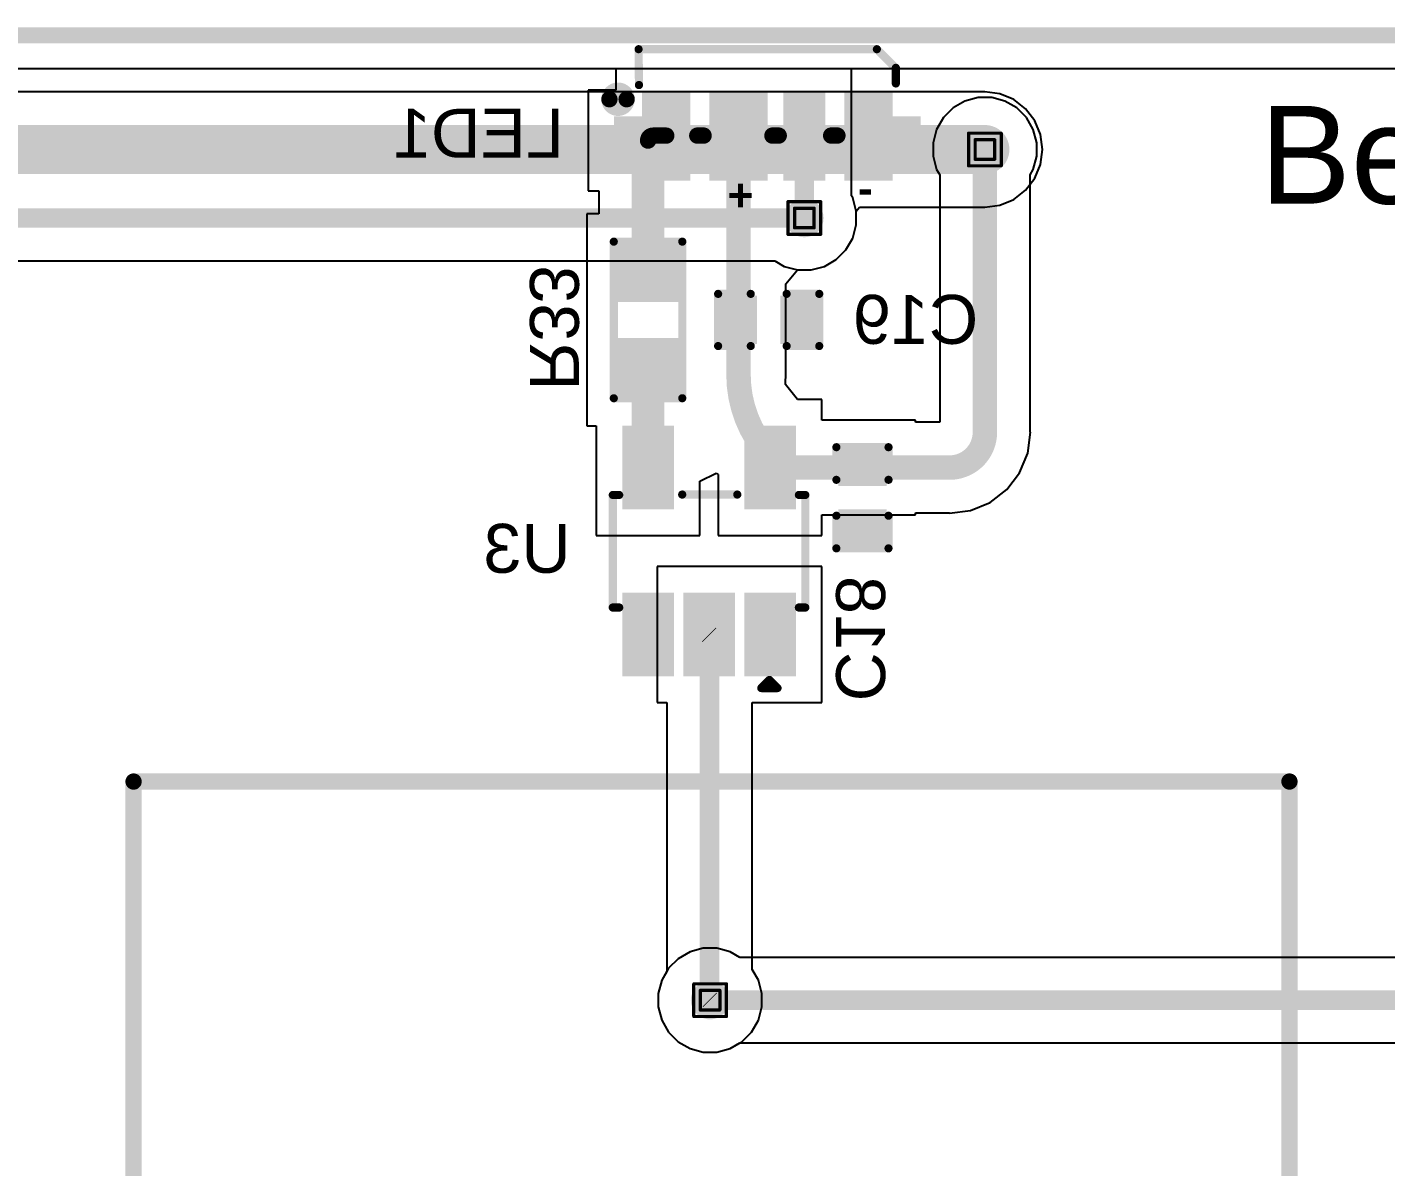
# Model space of a CAD drawing. Header units: inches. Extents: x 0 to 386, y 0 to 148.
# Drawn here: x 60.47 to 81.63, y 63.66 to 81.41 of the extents above; entities that cross this region are included whole.
import ezdxf

# ---------------------------------------------------------------- set-up
doc = ezdxf.new("R2010")
doc.units = ezdxf.units.IN
for name, color, linetype in [('Board outline', 216, 'Continuous'), ('Bottom Layer', 5, 'Continuous'), ('Bottom Overlay', 54, 'Continuous'), ('Bottom Paste', 16, 'Continuous'), ('Bottom Solder', 6, 'Continuous'), ('Drill Drawing', 1, 'Continuous'), ('Top Layer', 1, 'Continuous'), ('Top Overlay', 2, 'Continuous'), ('Via Holes', 16, 'Continuous')]:
    doc.layers.add(name, color=color, linetype=linetype)
doc.styles.add('Arial', font='', dxfattribs={"height": 0.2})
doc.styles.add('Arial_Bold', font='', dxfattribs={"height": 0.2})
doc.styles.get('Arial').set_extended_font_data('Arial')
doc.styles.get('Arial_Bold').set_extended_font_data('Arial', bold=True)

# ---------------------------------------------------------------- blocks, each defined once
blk = doc.blocks.new('R___0603_B_35')
at = {"layer": 'Bottom Layer'}
for points in [[(-1.143, -0.4445), (-1.143, 0.4445), (-0.381, 0.4445), (-0.381, -0.4445)], [(0.381, -0.4445), (0.381, 0.4445), (1.143, 0.4445), (1.143, -0.4445)]]:
    blk.add_hatch(color=5, dxfattribs=at).paths.add_polyline_path(points)
at = {"layer": 'Bottom Paste'}
for points in [[(-1.143, -0.4445), (-1.143, 0.4445), (-0.381, 0.4445), (-0.381, -0.4445)], [(0.381, -0.4445), (0.381, 0.4445), (1.143, 0.4445), (1.143, -0.4445)]]:
    blk.add_hatch(color=16, dxfattribs=at).paths.add_polyline_path(points)
at = {"layer": 'Bottom Solder'}
for points in [[(-1.2446, -0.5461), (-1.2446, 0.5461), (-0.2794, 0.5461), (-0.2794, -0.5461)], [(0.2794, -0.5461), (0.2794, 0.5461), (1.2446, 0.5461), (1.2446, -0.5461)]]:
    blk.add_hatch(color=6, dxfattribs=at).paths.add_polyline_path(points)
at = {"layer": 'Bottom Overlay'}
for points in [[(-1.2192, 0.5334, 0.127, 0.127, 0), (1.2192, 0.5334, 0.127, 0.127, 0)], [(-1.2192, 0.5334, 0.127, 0.127, 0), (-1.2192, -0.5334, 0.127, 0.127, 0)], [(1.2192, 0.5334, 0.127, 0.127, 0), (1.2192, -0.5334, 0.127, 0.127, 0)], [(-1.2192, -0.5334, 0.127, 0.127, 0), (1.2192, -0.5334, 0.127, 0.127, 0)]]:
    blk.add_lwpolyline(points, format="xyseb", dxfattribs=at)
for points in [[(-1.25095, 0.5334, 0.0635, 0.0635, 1), (-1.18745, 0.5334, 0.0635, 0.0635, 1)], [(-1.25095, 0.5334, 0.0635, 0.0635, 1), (-1.18745, 0.5334, 0.0635, 0.0635, 1)], [(1.18745, 0.5334, 0.0635, 0.0635, 1), (1.25095, 0.5334, 0.0635, 0.0635, 1)], [(1.18745, 0.5334, 0.0635, 0.0635, 1), (1.25095, 0.5334, 0.0635, 0.0635, 1)], [(-1.25095, -0.5334, 0.0635, 0.0635, 1), (-1.18745, -0.5334, 0.0635, 0.0635, 1)], [(-1.25095, -0.5334, 0.0635, 0.0635, 1), (-1.18745, -0.5334, 0.0635, 0.0635, 1)], [(1.18745, -0.5334, 0.0635, 0.0635, 1), (1.25095, -0.5334, 0.0635, 0.0635, 1)], [(1.18745, -0.5334, 0.0635, 0.0635, 1), (1.25095, -0.5334, 0.0635, 0.0635, 1)]]:
    blk.add_lwpolyline(points, format="xyseb", close=True, dxfattribs=at)
blk = doc.blocks.new('SOT_23_5_B_38')
at = {"layer": 'Bottom Layer'}
for points in [[(-1.85, 1.25), (-0.75, 1.25), (-0.75, 0.65), (-1.85, 0.65)], [(0.75, 1.25), (1.85, 1.25), (1.85, 0.65), (0.75, 0.65)], [(-1.85, 0.3), (-0.75, 0.3), (-0.75, -0.3), (-1.85, -0.3)], [(-1.85, -0.65), (-0.75, -0.65), (-0.75, -1.25), (-1.85, -1.25)], [(0.75, -0.65), (1.85, -0.65), (1.85, -1.25), (0.75, -1.25)]]:
    blk.add_hatch(color=5, dxfattribs=at).paths.add_polyline_path(points)
at = {"layer": 'Bottom Paste'}
for points in [[(-1.85, 1.25), (-0.75, 1.25), (-0.75, 0.65), (-1.85, 0.65)], [(0.75, 1.25), (1.85, 1.25), (1.85, 0.65), (0.75, 0.65)], [(-1.85, 0.3), (-0.75, 0.3), (-0.75, -0.3), (-1.85, -0.3)], [(-1.85, -0.65), (-0.75, -0.65), (-0.75, -1.25), (-1.85, -1.25)], [(0.75, -0.65), (1.85, -0.65), (1.85, -1.25), (0.75, -1.25)]]:
    blk.add_hatch(color=16, dxfattribs=at).paths.add_polyline_path(points)
at = {"layer": 'Bottom Solder'}
for points in [[(-1.952, 1.352), (-0.648, 1.352), (-0.648, 0.548), (-1.952, 0.548)], [(0.648, 1.352), (1.952, 1.352), (1.952, 0.548), (0.648, 0.548)], [(-1.952, 0.402), (-0.648, 0.402), (-0.648, -0.402), (-1.952, -0.402)], [(-1.952, -0.548), (-0.648, -0.548), (-0.648, -1.352), (-1.952, -1.352)], [(0.648, -0.548), (1.952, -0.548), (1.952, -1.352), (0.648, -1.352)]]:
    blk.add_hatch(color=6, dxfattribs=at).paths.add_polyline_path(points)
at = {"layer": 'Bottom Overlay'}
for points in [[(-0.879, 1.499, 0.127, 0.127, 0), (0.874, 1.499, 0.127, 0.127, 0)], [(-0.879, 1.499, 0.127, 0.127, 0), (-0.879, 1.399, 0.127, 0.127, 0)], [(0.874, 1.499, 0.127, 0.127, 0), (0.874, 1.399, 0.127, 0.127, 0)], [(0.88, 0.418, 0.127, 0.127, 0), (0.88, -0.44, 0.127, 0.127, 0)], [(-2.134, -0.813, 0.127, 0.127, 0), (-2.007, -0.94, 0.127, 0.127, 0)], [(-2.134, -0.813, 0.127, 0.127, 0), (-2.134, -1.067, 0.127, 0.127, 0)], [(-2.007, -0.94, 0.127, 0.127, 0), (-2.134, -1.067, 0.127, 0.127, 0)], [(-0.879, -1.399, 0.127, 0.127, 0), (-0.879, -1.499, 0.127, 0.127, 0)], [(-0.879, -1.499, 0.127, 0.127, 0), (0.874, -1.499, 0.127, 0.127, 0)], [(0.874, -1.399, 0.127, 0.127, 0), (0.874, -1.499, 0.127, 0.127, 0)]]:
    blk.add_lwpolyline(points, format="xyseb", dxfattribs=at)
for points in [[(-0.911, 1.499, 0.0635, 0.0635, 1), (-0.847, 1.499, 0.0635, 0.0635, 1)], [(-0.911, 1.499, 0.0635, 0.0635, 1), (-0.847, 1.499, 0.0635, 0.0635, 1)], [(0.842, 1.499, 0.0635, 0.0635, 1), (0.905, 1.499, 0.0635, 0.0635, 1)], [(0.842, 1.499, 0.0635, 0.0635, 1), (0.905, 1.499, 0.0635, 0.0635, 1)], [(-0.911, 1.399, 0.0635, 0.0635, 1), (-0.847, 1.399, 0.0635, 0.0635, 1)], [(0.842, 1.399, 0.0635, 0.0635, 1), (0.905, 1.399, 0.0635, 0.0635, 1)], [(0.848, 0.418, 0.0635, 0.0635, 1), (0.912, 0.418, 0.0635, 0.0635, 1)], [(0.848, -0.44, 0.0635, 0.0635, 1), (0.912, -0.44, 0.0635, 0.0635, 1)], [(-2.165, -0.813, 0.0635, 0.0635, 1), (-2.102, -0.813, 0.0635, 0.0635, 1)], [(-2.165, -0.813, 0.0635, 0.0635, 1), (-2.102, -0.813, 0.0635, 0.0635, 1)], [(-2.165, -1.067, 0.0635, 0.0635, 1), (-2.102, -1.067, 0.0635, 0.0635, 1)], [(-2.165, -1.067, 0.0635, 0.0635, 1), (-2.102, -1.067, 0.0635, 0.0635, 1)], [(-2.038, -0.94, 0.0635, 0.0635, 1), (-1.975, -0.94, 0.0635, 0.0635, 1)], [(-2.038, -0.94, 0.0635, 0.0635, 1), (-1.975, -0.94, 0.0635, 0.0635, 1)], [(-0.911, -1.399, 0.0635, 0.0635, 1), (-0.847, -1.399, 0.0635, 0.0635, 1)], [(-0.911, -1.499, 0.0635, 0.0635, 1), (-0.847, -1.499, 0.0635, 0.0635, 1)], [(-0.911, -1.499, 0.0635, 0.0635, 1), (-0.847, -1.499, 0.0635, 0.0635, 1)], [(0.842, -1.399, 0.0635, 0.0635, 1), (0.905, -1.399, 0.0635, 0.0635, 1)], [(0.842, -1.499, 0.0635, 0.0635, 1), (0.905, -1.499, 0.0635, 0.0635, 1)], [(0.842, -1.499, 0.0635, 0.0635, 1), (0.905, -1.499, 0.0635, 0.0635, 1)]]:
    blk.add_lwpolyline(points, format="xyseb", close=True, dxfattribs=at)
blk = doc.blocks.new('SK6812SIDE_A_B_76')
at = {"layer": 'Bottom Layer'}
for points in [[(-1.85, 0.638), (-1.3, 0.638), (-1.3, -0.562), (-1.85, -0.562)], [(-0.8, 0.638), (-0.1, 0.638), (-0.1, -0.562), (-0.8, -0.562)], [(0.35, 0.638), (0.8, 0.638), (0.8, -0.562), (0.35, -0.562)], [(1.85, -0.562), (1.3, -0.562), (1.3, 0.638), (1.85, 0.638)], [(-2.285, 0.237), (-1.835, 0.237), (-1.835, -0.313), (-2.285, -0.313)], [(2.285, -0.313), (1.835, -0.313), (1.835, 0.237), (2.285, 0.237)]]:
    blk.add_hatch(color=5, dxfattribs=at).paths.add_polyline_path(points)
at = {"layer": 'Bottom Paste'}
for points in [[(-1.85, 0.638), (-1.3, 0.638), (-1.3, -0.562), (-1.85, -0.562)], [(-0.8, 0.638), (-0.1, 0.638), (-0.1, -0.562), (-0.8, -0.562)], [(0.35, 0.638), (0.8, 0.638), (0.8, -0.562), (0.35, -0.562)], [(1.85, -0.562), (1.3, -0.562), (1.3, 0.638), (1.85, 0.638)], [(-2.285, 0.237), (-1.835, 0.237), (-1.835, -0.313), (-2.285, -0.313)], [(2.285, -0.313), (1.835, -0.313), (1.835, 0.237), (2.285, 0.237)]]:
    blk.add_hatch(color=16, dxfattribs=at).paths.add_polyline_path(points)
at = {"layer": 'Bottom Solder'}
for points in [[(-1.952, 0.739), (-1.198, 0.739), (-1.198, -0.664), (-1.952, -0.664)], [(-0.902, 0.739), (0.002, 0.739), (0.002, -0.664), (-0.902, -0.664)], [(0.248, 0.739), (0.902, 0.739), (0.902, -0.664), (0.248, -0.664)], [(1.952, -0.664), (1.198, -0.664), (1.198, 0.739), (1.952, 0.739)], [(-2.387, 0.339), (-1.733, 0.339), (-1.733, -0.414), (-2.387, -0.414)], [(2.387, -0.414), (1.733, -0.414), (1.733, 0.339), (2.387, 0.339)]]:
    blk.add_hatch(color=6, dxfattribs=at).paths.add_polyline_path(points)
at = {"layer": 'Bottom Overlay'}
for points in [[(-2.006, 1.383, 0.127, 0.127, 0), (-2, 0.825, 0.127, 0.127, 0)], [(-2.006, 1.383, 0.127, 0.127, 0), (1.704, 1.383, 0.127, 0.127, 0)], [(1.704, 1.383, 0.127, 0.127, 0), (2, 1.088, 0.127, 0.127, 0)], [(2, 0.85, 0.127, 0.127, 0), (2, 1.092, 0.127, 0.127, 0)], [(-1.092, 0.038, 0.254, 0.254, 0), (-0.994, 0.038, 0.254, 0.254, 0)], [(0.078, 0.038, 0.254, 0.254, 0), (0.176, 0.038, 0.254, 0.254, 0)], [(0.992, 0.038, 0.254, 0.254, 0), (1.09, 0.038, 0.254, 0.254, 0)]]:
    blk.add_lwpolyline(points, format="xyseb", dxfattribs=at)
for points in [[(-2.038, 1.383, 0.0635, 0.0635, 1), (-1.975, 1.383, 0.0635, 0.0635, 1)], [(-2.038, 1.383, 0.0635, 0.0635, 1), (-1.975, 1.383, 0.0635, 0.0635, 1)], [(1.673, 1.383, 0.0635, 0.0635, 1), (1.736, 1.383, 0.0635, 0.0635, 1)], [(1.673, 1.383, 0.0635, 0.0635, 1), (1.736, 1.383, 0.0635, 0.0635, 1)], [(1.968, 1.092, 0.0635, 0.0635, 1), (2.032, 1.092, 0.0635, 0.0635, 1)], [(1.968, 1.088, 0.0635, 0.0635, 1), (2.032, 1.088, 0.0635, 0.0635, 1)], [(-2.193, 0.604, 0.254, 0.254, 1), (-2.46, 0.604, 0.254, 0.254, 1)], [(-2.032, 0.825, 0.0635, 0.0635, 1), (-1.968, 0.825, 0.0635, 0.0635, 1)], [(1.968, 0.85, 0.0635, 0.0635, 1), (2.032, 0.85, 0.0635, 0.0635, 1)], [(-2.524, 0.604, 0.127, 0.127, 1), (-2.397, 0.604, 0.127, 0.127, 1)], [(-2.256, 0.604, 0.127, 0.127, 1), (-2.129, 0.604, 0.127, 0.127, 1)], [(-1.156, 0.038, 0.127, 0.127, 1), (-1.029, 0.038, 0.127, 0.127, 1)], [(-1.057, 0.038, 0.127, 0.127, 1), (-0.93, 0.038, 0.127, 0.127, 1)], [(0.014, 0.038, 0.127, 0.127, 1), (0.141, 0.038, 0.127, 0.127, 1)], [(0.113, 0.038, 0.127, 0.127, 1), (0.24, 0.038, 0.127, 0.127, 1)], [(0.929, 0.038, 0.127, 0.127, 1), (1.056, 0.038, 0.127, 0.127, 1)], [(1.027, 0.038, 0.127, 0.127, 1), (1.154, 0.038, 0.127, 0.127, 1)]]:
    blk.add_lwpolyline(points, format="xyseb", close=True, dxfattribs=at)
at = {"layer": 'Bottom Overlay', "style": 'Arial_Bold', "text_generation_flag": 2}
for s, p in [('+', (-0.624, -0.652)), ('-', (1.408, -0.652))]:
    blk.add_text(s, height=0.5, rotation=180, dxfattribs=at).set_placement(p)
blk = doc.blocks.new('____0402_B_107')
at = {"layer": 'Bottom Layer'}
for points in [[(-0.241, 0.318), (-0.241, -0.318), (-0.699, -0.318), (-0.699, 0.318)], [(0.699, 0.318), (0.699, -0.318), (0.241, -0.318), (0.241, 0.318)]]:
    blk.add_hatch(color=5, dxfattribs=at).paths.add_polyline_path(points)
at = {"layer": 'Bottom Paste'}
for points in [[(-0.241, 0.318), (-0.241, -0.318), (-0.699, -0.318), (-0.699, 0.318)], [(0.699, 0.318), (0.699, -0.318), (0.241, -0.318), (0.241, 0.318)]]:
    blk.add_hatch(color=16, dxfattribs=at).paths.add_polyline_path(points)
at = {"layer": 'Bottom Solder'}
for points in [[(-0.181, 0.377), (-0.181, -0.377), (-0.758, -0.377), (-0.758, 0.377)], [(0.758, 0.377), (0.758, -0.377), (0.181, -0.377), (0.181, 0.377)]]:
    blk.add_hatch(color=6, dxfattribs=at).paths.add_polyline_path(points)
at = {"layer": 'Bottom Overlay'}
for points in [[(-0.279, 0.406, 0.127, 0.127, 0), (-0.787, 0.406, 0.127, 0.127, 0)], [(-0.787, 0.406, 0.127, 0.127, 0), (-0.787, -0.406, 0.127, 0.127, 0)], [(0.787, 0.406, 0.127, 0.127, 0), (0.279, 0.406, 0.127, 0.127, 0)], [(0.787, 0.406, 0.127, 0.127, 0), (0.787, -0.406, 0.127, 0.127, 0)], [(-0.279, -0.406, 0.127, 0.127, 0), (-0.787, -0.406, 0.127, 0.127, 0)], [(0.787, -0.406, 0.127, 0.127, 0), (0.279, -0.406, 0.127, 0.127, 0)]]:
    blk.add_lwpolyline(points, format="xyseb", dxfattribs=at)
for points in [[(-0.819, 0.406, 0.0635, 0.0635, 1), (-0.756, 0.406, 0.0635, 0.0635, 1)], [(-0.819, 0.406, 0.0635, 0.0635, 1), (-0.756, 0.406, 0.0635, 0.0635, 1)], [(-0.311, 0.406, 0.0635, 0.0635, 1), (-0.248, 0.406, 0.0635, 0.0635, 1)], [(0.248, 0.406, 0.0635, 0.0635, 1), (0.311, 0.406, 0.0635, 0.0635, 1)], [(0.756, 0.406, 0.0635, 0.0635, 1), (0.819, 0.406, 0.0635, 0.0635, 1)], [(0.756, 0.406, 0.0635, 0.0635, 1), (0.819, 0.406, 0.0635, 0.0635, 1)], [(-0.819, -0.406, 0.0635, 0.0635, 1), (-0.756, -0.406, 0.0635, 0.0635, 1)], [(-0.819, -0.406, 0.0635, 0.0635, 1), (-0.756, -0.406, 0.0635, 0.0635, 1)], [(-0.311, -0.406, 0.0635, 0.0635, 1), (-0.248, -0.406, 0.0635, 0.0635, 1)], [(0.248, -0.406, 0.0635, 0.0635, 1), (0.311, -0.406, 0.0635, 0.0635, 1)], [(0.756, -0.406, 0.0635, 0.0635, 1), (0.819, -0.406, 0.0635, 0.0635, 1)], [(0.756, -0.406, 0.0635, 0.0635, 1), (0.819, -0.406, 0.0635, 0.0635, 1)]]:
    blk.add_lwpolyline(points, format="xyseb", close=True, dxfattribs=at)
blk = doc.blocks.new('____0402_B_108')
at = {"layer": 'Bottom Layer'}
for points in [[(-0.241, 0.318), (-0.241, -0.318), (-0.699, -0.318), (-0.699, 0.318)], [(0.699, 0.318), (0.699, -0.318), (0.241, -0.318), (0.241, 0.318)]]:
    blk.add_hatch(color=5, dxfattribs=at).paths.add_polyline_path(points)
at = {"layer": 'Bottom Paste'}
for points in [[(-0.241, 0.318), (-0.241, -0.318), (-0.699, -0.318), (-0.699, 0.318)], [(0.699, 0.318), (0.699, -0.318), (0.241, -0.318), (0.241, 0.318)]]:
    blk.add_hatch(color=16, dxfattribs=at).paths.add_polyline_path(points)
at = {"layer": 'Bottom Solder'}
for points in [[(-0.181, 0.377), (-0.181, -0.377), (-0.758, -0.377), (-0.758, 0.377)], [(0.758, 0.377), (0.758, -0.377), (0.181, -0.377), (0.181, 0.377)]]:
    blk.add_hatch(color=6, dxfattribs=at).paths.add_polyline_path(points)
at = {"layer": 'Bottom Overlay'}
for points in [[(-0.787, 0.406, 0.127, 0.127, 0), (-0.279, 0.406, 0.127, 0.127, 0)], [(-0.787, 0.406, 0.127, 0.127, 0), (-0.787, -0.406, 0.127, 0.127, 0)], [(0.279, 0.406, 0.127, 0.127, 0), (0.787, 0.406, 0.127, 0.127, 0)], [(0.787, 0.406, 0.127, 0.127, 0), (0.787, -0.406, 0.127, 0.127, 0)], [(-0.787, -0.406, 0.127, 0.127, 0), (-0.279, -0.406, 0.127, 0.127, 0)], [(0.787, -0.406, 0.127, 0.127, 0), (0.279, -0.406, 0.127, 0.127, 0)]]:
    blk.add_lwpolyline(points, format="xyseb", dxfattribs=at)
for points in [[(-0.819, 0.406, 0.0635, 0.0635, 1), (-0.756, 0.406, 0.0635, 0.0635, 1)], [(-0.819, 0.406, 0.0635, 0.0635, 1), (-0.756, 0.406, 0.0635, 0.0635, 1)], [(-0.311, 0.406, 0.0635, 0.0635, 1), (-0.248, 0.406, 0.0635, 0.0635, 1)], [(0.248, 0.406, 0.0635, 0.0635, 1), (0.311, 0.406, 0.0635, 0.0635, 1)], [(0.756, 0.406, 0.0635, 0.0635, 1), (0.819, 0.406, 0.0635, 0.0635, 1)], [(0.756, 0.406, 0.0635, 0.0635, 1), (0.819, 0.406, 0.0635, 0.0635, 1)], [(-0.819, -0.406, 0.0635, 0.0635, 1), (-0.756, -0.406, 0.0635, 0.0635, 1)], [(-0.819, -0.406, 0.0635, 0.0635, 1), (-0.756, -0.406, 0.0635, 0.0635, 1)], [(-0.311, -0.406, 0.0635, 0.0635, 1), (-0.248, -0.406, 0.0635, 0.0635, 1)], [(0.248, -0.406, 0.0635, 0.0635, 1), (0.311, -0.406, 0.0635, 0.0635, 1)], [(0.756, -0.406, 0.0635, 0.0635, 1), (0.819, -0.406, 0.0635, 0.0635, 1)], [(0.756, -0.406, 0.0635, 0.0635, 1), (0.819, -0.406, 0.0635, 0.0635, 1)]]:
    blk.add_lwpolyline(points, format="xyseb", close=True, dxfattribs=at)

msp = doc.modelspace()

# ---------------------------------------------------------------- hatches: boundary and pattern name
at = {"layer": 'Bottom Layer'}
h = msp.add_hatch(color=5, dxfattribs=at)
edge = h.paths.add_edge_path()
edge.add_arc((75.387, 79.502), 0.3, 0, 360)
h = msp.add_hatch(color=5, dxfattribs=at)
edge = h.paths.add_edge_path()
edge.add_arc((72.575, 78.435), 0.3, 0, 360)
h = msp.add_hatch(color=5, dxfattribs=at)
edge = h.paths.add_edge_path()
edge.add_arc((71.107, 66.256), 0.3, 0, 360)
at = {"layer": 'Top Layer'}
h = msp.add_hatch(color=1, dxfattribs=at)
edge = h.paths.add_edge_path()
edge.add_arc((75.387, 79.502), 0.3, 0, 360)
h = msp.add_hatch(color=1, dxfattribs=at)
edge = h.paths.add_edge_path()
edge.add_arc((72.575, 78.435), 0.3, 0, 360)
h = msp.add_hatch(color=1, dxfattribs=at)
edge = h.paths.add_edge_path()
edge.add_arc((71.107, 66.256), 0.3, 0, 360)
at = {"layer": 'Via Holes'}
h = msp.add_hatch(color=7, dxfattribs=at)
edge = h.paths.add_edge_path()
edge.add_arc((75.387, 79.502), 0.15, 0, 360)
h = msp.add_hatch(color=7, dxfattribs=at)
edge = h.paths.add_edge_path()
edge.add_arc((72.575, 78.435), 0.15, 0, 360)
h = msp.add_hatch(color=7, dxfattribs=at)
edge = h.paths.add_edge_path()
edge.add_arc((71.107, 66.256), 0.15, 0, 360)

# ---------------------------------------------------------------- linework, layer by layer
at = {"layer": 'Board outline'}
msp.add_lwpolyline([(2.997, 81.28, 0.254, 0.254, 0), (251.003, 81.28, 0.254, 0.254, 0)], format="xyseb", dxfattribs=at)
at = {"layer": 'Bottom Layer'}
for p, q in [((5.064, 80.762), (69.642, 80.762)), ((69.642, 80.762), (69.642, 80.426)), ((73.308, 78.782), (73.308, 80.762)), ((73.308, 80.762), (106.88, 80.762)), ((69.642, 80.426), (69.207, 80.426)), ((69.207, 80.426), (69.207, 78.86)), ((75.075, 80.255), (74.891, 80.149)), ((75.281, 80.31), (75.075, 80.255)), ((75.494, 80.31), (75.281, 80.31)), ((75.699, 80.255), (75.494, 80.31)), ((75.883, 80.149), (75.699, 80.255)), ((74.741, 79.998), (74.634, 79.814)), ((74.891, 80.149), (74.741, 79.998)), ((76.034, 79.998), (75.883, 80.149)), ((76.14, 79.814), (76.034, 79.998)), ((74.634, 79.814), (74.579, 79.608)), ((76.195, 79.608), (76.14, 79.814)), ((74.579, 79.608), (74.579, 79.396)), ((76.195, 79.396), (76.195, 79.608)), ((74.579, 79.396), (74.634, 79.19)), ((76.14, 79.19), (76.195, 79.396)), ((74.634, 79.19), (74.683, 79.106)), ((76.092, 79.106), (76.14, 79.19)), ((74.683, 79.106), (74.683, 75.254)), ((76.092, 75.099), (76.092, 79.106)), ((69.207, 78.86), (69.373, 78.86)), ((69.373, 78.86), (69.373, 78.499)), ((73.328, 78.747), (73.308, 78.782)), ((73.383, 78.542), (73.328, 78.747)), ((69.373, 78.499), (69.189, 78.499)), ((69.189, 78.499), (69.189, 76.721)), ((73.383, 78.329), (73.383, 78.542)), ((73.328, 78.123), (73.383, 78.329)), ((73.222, 77.939), (73.328, 78.123)), ((73.071, 77.789), (73.222, 77.939)), ((72.681, 77.627), (72.887, 77.682)), ((72.887, 77.682), (73.071, 77.789)), ((72.287, 77.413), (72.469, 77.627)), ((72.469, 77.627), (72.521, 77.627)), ((72.521, 77.627), (72.681, 77.627)), ((72.287, 76.023), (72.287, 77.413)), ((69.189, 76.721), (69.189, 75.197)), ((72.282, 75.843), (72.287, 76.023)), ((72.287, 76.023), (72.287, 76.023)), ((72.466, 75.607), (72.282, 75.843)), ((72.849, 75.607), (72.466, 75.607)), ((72.849, 75.286), (72.849, 75.607)), ((69.189, 75.197), (69.333, 75.197)), ((69.333, 75.197), (69.333, 73.491)), ((74.305, 75.286), (72.849, 75.286)), ((74.305, 75.254), (74.305, 75.286)), ((74.683, 75.254), (74.305, 75.254)), ((76.054, 74.773), (76.096, 75.099)), ((76.096, 75.099), (76.092, 75.099)), ((75.928, 74.469), (76.054, 74.773)), ((70.949, 74.34), (71.203, 74.464)), ((70.949, 73.491), (70.949, 74.34)), ((71.203, 74.464), (71.233, 74.44)), ((71.233, 74.44), (71.233, 73.491)), ((75.728, 74.209), (75.928, 74.469)), ((75.467, 74.008), (75.728, 74.209)), ((74.305, 73.812), (74.305, 73.844)), ((74.305, 73.844), (74.837, 73.844)), ((74.837, 73.84), (75.163, 73.883)), ((74.837, 73.844), (74.837, 73.84)), ((75.163, 73.883), (75.467, 74.008)), ((72.849, 73.491), (72.849, 73.812)), ((72.849, 73.812), (74.305, 73.812)), ((69.333, 73.491), (70.949, 73.491)), ((71.233, 73.491), (72.849, 73.491)), ((72.849, 73.007), (70.283, 73.007)), ((70.283, 73.007), (70.283, 70.891)), ((72.849, 70.891), (72.849, 73.007)), ((70.283, 70.891), (70.433, 70.891)), ((70.433, 70.891), (70.433, 66.704)), ((71.765, 66.732), (71.765, 70.891)), ((71.765, 70.891), (72.849, 70.891)), ((70.433, 66.704), (70.354, 66.568)), ((71.86, 66.568), (71.765, 66.732)), ((70.354, 66.568), (70.299, 66.362)), ((71.915, 66.362), (71.86, 66.568)), ((70.299, 66.362), (70.299, 66.15)), ((71.915, 66.15), (71.915, 66.362)), ((70.299, 66.15), (70.354, 65.944)), ((71.86, 65.944), (71.915, 66.15)), ((70.354, 65.944), (70.461, 65.76)), ((71.754, 65.76), (71.86, 65.944)), ((70.461, 65.76), (70.611, 65.609)), ((70.611, 65.609), (70.795, 65.503)), ((71.419, 65.503), (71.603, 65.609)), ((71.603, 65.609), (71.754, 65.76)), ((70.795, 65.503), (71.001, 65.448)), ((71.001, 65.448), (71.214, 65.448)), ((71.214, 65.448), (71.419, 65.503))]:
    msp.add_line(p, q, dxfattribs=at)
for points in [[(70.142, 77.611, 0.508, 0.508, 0), (70.142, 79.641, 0.508, 0.508, 0)], [(70.142, 79.641, 0.254, 0.254, -0.414214), (70.219, 79.718, 0.254, 0.254, 0)], [(70.219, 79.718, 0.254, 0.254, 0), (70.425, 79.718, 0.254, 0.254, 0)], [(71.55, 76.848, 0.381, 0.381, 0), (71.55, 79.718, 0.381, 0.381, 0)], [(72.575, 78.435, 0.305, 0.305, 0), (72.575, 79.718, 0.305, 0.305, 0)], [(75.387, 75.099, 0.381, 0.381, 0), (75.387, 79.502, 0.381, 0.381, 0)], [(71.55, 75.995, 0.381, 0.381, 0), (71.55, 76.848, 0.381, 0.381, 0)], [(70.141, 74.549, 0.508, 0.508, 0), (70.141, 76.086, 0.508, 0.508, 0)], [(71.55, 75.993, 0.381, 0.381, 0), (71.55, 75.995, 0.381, 0.381, 0)], [(71.932, 74.865, 0.381, 0.381, -0.164501), (71.55, 75.993, 0.381, 0.381, 0)], [(75.387, 75.099, 0.381, 0.381, -0.414214), (74.837, 74.549, 0.381, 0.381, 0)], [(71.932, 74.865, 0.381, 0.381, 0), (72.041, 74.549, 0.381, 0.381, 0)], [(72.041, 74.549, 0.381, 0.381, 0), (73.48, 74.549, 0.381, 0.381, 0)], [(73.48, 74.549, 0.381, 0.381, 0), (74.837, 74.549, 0.381, 0.381, 0)], [(71.091, 71.949, 0.305, 0.305, 0), (71.099, 71.941, 0.305, 0.305, 0)], [(71.099, 66.264, 0.305, 0.305, 0), (71.099, 71.941, 0.305, 0.305, 0)], [(71.099, 66.264, 0.305, 0.305, 0), (71.107, 66.256, 0.305, 0.305, 0)]]:
    msp.add_lwpolyline(points, format="xyseb", dxfattribs=at)
for points in [[(70.015, 79.641, 0.254, 0.254, 1), (70.269, 79.641, 0.254, 0.254, 1)], [(70.078, 79.641, 0.127, 0.127, 1), (70.205, 79.641, 0.127, 0.127, 1)], [(70.156, 79.718, 0.127, 0.127, 1), (70.283, 79.718, 0.127, 0.127, 1)], [(70.156, 79.718, 0.127, 0.127, 1), (70.283, 79.718, 0.127, 0.127, 1)], [(70.361, 79.718, 0.127, 0.127, 1), (70.488, 79.718, 0.127, 0.127, 1)], [(71.455, 79.718, 0.191, 0.191, 1), (71.645, 79.718, 0.191, 0.191, 1)], [(72.499, 79.718, 0.152, 0.152, 1), (72.651, 79.718, 0.152, 0.152, 1)], [(75.292, 79.502, 0.191, 0.191, 1), (75.482, 79.502, 0.191, 0.191, 1)], [(72.499, 78.435, 0.152, 0.152, 1), (72.651, 78.435, 0.152, 0.152, 1)], [(70.015, 77.611, 0.254, 0.254, 1), (70.269, 77.611, 0.254, 0.254, 1)], [(71.455, 76.848, 0.191, 0.191, 1), (71.645, 76.848, 0.191, 0.191, 1)], [(71.455, 76.848, 0.191, 0.191, 1), (71.645, 76.848, 0.191, 0.191, 1)], [(70.014, 76.086, 0.254, 0.254, 1), (70.268, 76.086, 0.254, 0.254, 1)], [(71.455, 75.995, 0.191, 0.191, 1), (71.645, 75.995, 0.191, 0.191, 1)], [(71.455, 75.995, 0.191, 0.191, 1), (71.645, 75.995, 0.191, 0.191, 1)], [(71.455, 75.993, 0.191, 0.191, 1), (71.645, 75.993, 0.191, 0.191, 1)], [(71.455, 75.993, 0.191, 0.191, 1), (71.645, 75.993, 0.191, 0.191, 1)], [(75.292, 75.099, 0.191, 0.191, 1), (75.482, 75.099, 0.191, 0.191, 1)], [(75.292, 75.099, 0.191, 0.191, 1), (75.482, 75.099, 0.191, 0.191, 1)], [(71.836, 74.865, 0.191, 0.191, 1), (72.027, 74.865, 0.191, 0.191, 1)], [(71.836, 74.865, 0.191, 0.191, 1), (72.027, 74.865, 0.191, 0.191, 1)], [(70.014, 74.549, 0.254, 0.254, 1), (70.268, 74.549, 0.254, 0.254, 1)], [(71.946, 74.549, 0.191, 0.191, 1), (72.136, 74.549, 0.191, 0.191, 1)], [(71.946, 74.549, 0.191, 0.191, 1), (72.136, 74.549, 0.191, 0.191, 1)], [(73.384, 74.549, 0.191, 0.191, 1), (73.575, 74.549, 0.191, 0.191, 1)], [(73.384, 74.549, 0.191, 0.191, 1), (73.575, 74.549, 0.191, 0.191, 1)], [(74.742, 74.549, 0.191, 0.191, 1), (74.932, 74.549, 0.191, 0.191, 1)], [(74.742, 74.549, 0.191, 0.191, 1), (74.932, 74.549, 0.191, 0.191, 1)], [(71.015, 71.949, 0.152, 0.152, 1), (71.167, 71.949, 0.152, 0.152, 1)], [(71.023, 71.941, 0.152, 0.152, 1), (71.175, 71.941, 0.152, 0.152, 1)], [(71.023, 71.941, 0.152, 0.152, 1), (71.175, 71.941, 0.152, 0.152, 1)], [(71.023, 66.264, 0.152, 0.152, 1), (71.175, 66.264, 0.152, 0.152, 1)], [(71.023, 66.264, 0.152, 0.152, 1), (71.175, 66.264, 0.152, 0.152, 1)], [(71.031, 66.256, 0.152, 0.152, 1), (71.183, 66.256, 0.152, 0.152, 1)]]:
    msp.add_lwpolyline(points, format="xyseb", close=True, dxfattribs=at)
at = {"layer": 'Drill Drawing'}
for points in [[(75.133, 79.756, 0.0508, 0.0508, 0), (75.641, 79.756, 0.0508, 0.0508, 0)], [(75.133, 79.248, 0.0508, 0.0508, 0), (75.133, 79.756, 0.0508, 0.0508, 0)], [(75.641, 79.248, 0.0508, 0.0508, 0), (75.641, 79.756, 0.0508, 0.0508, 0)], [(75.235, 79.654, 0.0508, 0.0508, 0), (75.54, 79.654, 0.0508, 0.0508, 0)], [(75.235, 79.35, 0.0508, 0.0508, 0), (75.235, 79.654, 0.0508, 0.0508, 0)], [(75.54, 79.35, 0.0508, 0.0508, 0), (75.54, 79.654, 0.0508, 0.0508, 0)], [(75.235, 79.35, 0.0508, 0.0508, 0), (75.54, 79.35, 0.0508, 0.0508, 0)], [(75.133, 79.248, 0.0508, 0.0508, 0), (75.641, 79.248, 0.0508, 0.0508, 0)], [(72.321, 78.689, 0.0508, 0.0508, 0), (72.829, 78.689, 0.0508, 0.0508, 0)], [(72.321, 78.181, 0.0508, 0.0508, 0), (72.321, 78.689, 0.0508, 0.0508, 0)], [(72.829, 78.181, 0.0508, 0.0508, 0), (72.829, 78.689, 0.0508, 0.0508, 0)], [(72.423, 78.588, 0.0508, 0.0508, 0), (72.727, 78.588, 0.0508, 0.0508, 0)], [(72.423, 78.283, 0.0508, 0.0508, 0), (72.423, 78.588, 0.0508, 0.0508, 0)], [(72.727, 78.283, 0.0508, 0.0508, 0), (72.727, 78.588, 0.0508, 0.0508, 0)], [(72.423, 78.283, 0.0508, 0.0508, 0), (72.727, 78.283, 0.0508, 0.0508, 0)], [(72.321, 78.181, 0.0508, 0.0508, 0), (72.829, 78.181, 0.0508, 0.0508, 0)], [(70.853, 66.51, 0.0508, 0.0508, 0), (71.361, 66.51, 0.0508, 0.0508, 0)], [(70.853, 66.002, 0.0508, 0.0508, 0), (70.853, 66.51, 0.0508, 0.0508, 0)], [(71.361, 66.002, 0.0508, 0.0508, 0), (71.361, 66.51, 0.0508, 0.0508, 0)], [(70.955, 66.408, 0.0508, 0.0508, 0), (71.26, 66.408, 0.0508, 0.0508, 0)], [(70.955, 66.103, 0.0508, 0.0508, 0), (70.955, 66.408, 0.0508, 0.0508, 0)], [(71.26, 66.103, 0.0508, 0.0508, 0), (71.26, 66.408, 0.0508, 0.0508, 0)], [(70.853, 66.002, 0.0508, 0.0508, 0), (71.361, 66.002, 0.0508, 0.0508, 0)], [(70.955, 66.103, 0.0508, 0.0508, 0), (71.26, 66.103, 0.0508, 0.0508, 0)]]:
    msp.add_lwpolyline(points, format="xyseb", dxfattribs=at)
for points in [[(75.12, 79.756, 0.0254, 0.0254, 1), (75.146, 79.756, 0.0254, 0.0254, 1)], [(75.12, 79.756, 0.0254, 0.0254, 1), (75.146, 79.756, 0.0254, 0.0254, 1)], [(75.629, 79.756, 0.0254, 0.0254, 1), (75.654, 79.756, 0.0254, 0.0254, 1)], [(75.629, 79.756, 0.0254, 0.0254, 1), (75.654, 79.756, 0.0254, 0.0254, 1)], [(75.222, 79.654, 0.0254, 0.0254, 1), (75.247, 79.654, 0.0254, 0.0254, 1)], [(75.222, 79.654, 0.0254, 0.0254, 1), (75.247, 79.654, 0.0254, 0.0254, 1)], [(75.527, 79.654, 0.0254, 0.0254, 1), (75.552, 79.654, 0.0254, 0.0254, 1)], [(75.527, 79.654, 0.0254, 0.0254, 1), (75.552, 79.654, 0.0254, 0.0254, 1)], [(75.222, 79.35, 0.0254, 0.0254, 1), (75.247, 79.35, 0.0254, 0.0254, 1)], [(75.222, 79.35, 0.0254, 0.0254, 1), (75.247, 79.35, 0.0254, 0.0254, 1)], [(75.527, 79.35, 0.0254, 0.0254, 1), (75.552, 79.35, 0.0254, 0.0254, 1)], [(75.527, 79.35, 0.0254, 0.0254, 1), (75.552, 79.35, 0.0254, 0.0254, 1)], [(75.12, 79.248, 0.0254, 0.0254, 1), (75.146, 79.248, 0.0254, 0.0254, 1)], [(75.12, 79.248, 0.0254, 0.0254, 1), (75.146, 79.248, 0.0254, 0.0254, 1)], [(75.629, 79.248, 0.0254, 0.0254, 1), (75.654, 79.248, 0.0254, 0.0254, 1)], [(75.629, 79.248, 0.0254, 0.0254, 1), (75.654, 79.248, 0.0254, 0.0254, 1)], [(72.308, 78.689, 0.0254, 0.0254, 1), (72.334, 78.689, 0.0254, 0.0254, 1)], [(72.308, 78.689, 0.0254, 0.0254, 1), (72.334, 78.689, 0.0254, 0.0254, 1)], [(72.816, 78.689, 0.0254, 0.0254, 1), (72.842, 78.689, 0.0254, 0.0254, 1)], [(72.816, 78.689, 0.0254, 0.0254, 1), (72.842, 78.689, 0.0254, 0.0254, 1)], [(72.41, 78.588, 0.0254, 0.0254, 1), (72.435, 78.588, 0.0254, 0.0254, 1)], [(72.41, 78.588, 0.0254, 0.0254, 1), (72.435, 78.588, 0.0254, 0.0254, 1)], [(72.715, 78.588, 0.0254, 0.0254, 1), (72.74, 78.588, 0.0254, 0.0254, 1)], [(72.715, 78.588, 0.0254, 0.0254, 1), (72.74, 78.588, 0.0254, 0.0254, 1)], [(72.41, 78.283, 0.0254, 0.0254, 1), (72.435, 78.283, 0.0254, 0.0254, 1)], [(72.41, 78.283, 0.0254, 0.0254, 1), (72.435, 78.283, 0.0254, 0.0254, 1)], [(72.715, 78.283, 0.0254, 0.0254, 1), (72.74, 78.283, 0.0254, 0.0254, 1)], [(72.715, 78.283, 0.0254, 0.0254, 1), (72.74, 78.283, 0.0254, 0.0254, 1)], [(72.308, 78.181, 0.0254, 0.0254, 1), (72.334, 78.181, 0.0254, 0.0254, 1)], [(72.308, 78.181, 0.0254, 0.0254, 1), (72.334, 78.181, 0.0254, 0.0254, 1)], [(72.816, 78.181, 0.0254, 0.0254, 1), (72.842, 78.181, 0.0254, 0.0254, 1)], [(72.816, 78.181, 0.0254, 0.0254, 1), (72.842, 78.181, 0.0254, 0.0254, 1)], [(70.841, 66.51, 0.0254, 0.0254, 1), (70.866, 66.51, 0.0254, 0.0254, 1)], [(70.841, 66.51, 0.0254, 0.0254, 1), (70.866, 66.51, 0.0254, 0.0254, 1)], [(71.349, 66.51, 0.0254, 0.0254, 1), (71.374, 66.51, 0.0254, 0.0254, 1)], [(71.349, 66.51, 0.0254, 0.0254, 1), (71.374, 66.51, 0.0254, 0.0254, 1)], [(70.942, 66.408, 0.0254, 0.0254, 1), (70.968, 66.408, 0.0254, 0.0254, 1)], [(70.942, 66.408, 0.0254, 0.0254, 1), (70.968, 66.408, 0.0254, 0.0254, 1)], [(71.247, 66.408, 0.0254, 0.0254, 1), (71.272, 66.408, 0.0254, 0.0254, 1)], [(71.247, 66.408, 0.0254, 0.0254, 1), (71.272, 66.408, 0.0254, 0.0254, 1)], [(70.841, 66.002, 0.0254, 0.0254, 1), (70.866, 66.002, 0.0254, 0.0254, 1)], [(70.841, 66.002, 0.0254, 0.0254, 1), (70.866, 66.002, 0.0254, 0.0254, 1)], [(70.942, 66.103, 0.0254, 0.0254, 1), (70.968, 66.103, 0.0254, 0.0254, 1)], [(70.942, 66.103, 0.0254, 0.0254, 1), (70.968, 66.103, 0.0254, 0.0254, 1)], [(71.247, 66.103, 0.0254, 0.0254, 1), (71.272, 66.103, 0.0254, 0.0254, 1)], [(71.247, 66.103, 0.0254, 0.0254, 1), (71.272, 66.103, 0.0254, 0.0254, 1)], [(71.349, 66.002, 0.0254, 0.0254, 1), (71.374, 66.002, 0.0254, 0.0254, 1)], [(71.349, 66.002, 0.0254, 0.0254, 1), (71.374, 66.002, 0.0254, 0.0254, 1)]]:
    msp.add_lwpolyline(points, format="xyseb", close=True, dxfattribs=at)
at = {"layer": 'Top Layer'}
for p, q in [((5.064, 80.762), (105.149, 80.762)), ((75.387, 80.399), (13.154, 80.399)), ((75.619, 80.368), (75.387, 80.399)), ((75.836, 80.279), (75.619, 80.368)), ((76.021, 80.136), (75.836, 80.279)), ((76.164, 79.95), (76.021, 80.136)), ((76.253, 79.734), (76.164, 79.95)), ((76.284, 79.502), (76.253, 79.734)), ((76.253, 79.27), (76.284, 79.502)), ((76.164, 79.054), (76.253, 79.27)), ((76.021, 78.868), (76.164, 79.054)), ((75.619, 78.636), (75.836, 78.725)), ((75.836, 78.725), (76.021, 78.868)), ((73.383, 78.542), (73.432, 78.605)), ((73.383, 78.329), (73.383, 78.542)), ((73.432, 78.605), (75.387, 78.605)), ((75.387, 78.605), (75.619, 78.636)), ((73.328, 78.123), (73.383, 78.329)), ((73.222, 77.939), (73.328, 78.123)), ((73.071, 77.789), (73.222, 77.939)), ((13.045, 77.769), (72.113, 77.769)), ((72.113, 77.769), (72.263, 77.682)), ((72.263, 77.682), (72.469, 77.627)), ((72.681, 77.627), (72.887, 77.682)), ((72.887, 77.682), (73.071, 77.789)), ((72.469, 77.627), (72.681, 77.627)), ((70.611, 66.902), (70.461, 66.752)), ((70.795, 67.009), (70.611, 66.902)), ((71.001, 67.064), (70.795, 67.009)), ((71.214, 67.064), (71.001, 67.064)), ((71.419, 67.009), (71.214, 67.064)), ((71.57, 66.922), (71.419, 67.009)), ((115.645, 66.922), (71.57, 66.922)), ((70.461, 66.752), (70.354, 66.568)), ((70.354, 66.568), (70.299, 66.362)), ((70.299, 66.362), (70.299, 66.15)), ((70.299, 66.15), (70.354, 65.944)), ((70.354, 65.944), (70.461, 65.76)), ((70.461, 65.76), (70.611, 65.609)), ((70.611, 65.609), (70.795, 65.503)), ((71.419, 65.503), (71.57, 65.59)), ((71.57, 65.59), (115.689, 65.59)), ((70.795, 65.503), (71.001, 65.448)), ((71.001, 65.448), (71.214, 65.448)), ((71.214, 65.448), (71.419, 65.503))]:
    msp.add_line(p, q, dxfattribs=at)
for points in [[(13.154, 79.502, 0.762, 0.762, 0), (75.387, 79.502, 0.762, 0.762, 0)], [(13.045, 78.435, 0.305, 0.305, 0), (72.575, 78.435, 0.305, 0.305, 0)], [(71.107, 66.256, 0.305, 0.305, 0), (116.116, 66.256, 0.305, 0.305, 0)]]:
    msp.add_lwpolyline(points, format="xyseb", dxfattribs=at)
for points in [[(75.197, 79.502, 0.381, 0.381, 1), (75.578, 79.502, 0.381, 0.381, 1)], [(72.499, 78.435, 0.152, 0.152, 1), (72.651, 78.435, 0.152, 0.152, 1)], [(71.031, 66.256, 0.152, 0.152, 1), (71.183, 66.256, 0.152, 0.152, 1)]]:
    msp.add_lwpolyline(points, format="xyseb", close=True, dxfattribs=at)
at = {"layer": 'Top Overlay'}
for points in [[(62.13, 69.66, 0.254, 0.254, 0), (80.13, 69.66, 0.254, 0.254, 0)], [(62.13, 51.66, 0.254, 0.254, 0), (62.13, 69.66, 0.254, 0.254, 0)], [(80.13, 51.66, 0.254, 0.254, 0), (80.13, 69.66, 0.254, 0.254, 0)]]:
    msp.add_lwpolyline(points, format="xyseb", dxfattribs=at)
for points in [[(62.066, 69.66, 0.127, 0.127, 1), (62.193, 69.66, 0.127, 0.127, 1)], [(62.066, 69.66, 0.127, 0.127, 1), (62.193, 69.66, 0.127, 0.127, 1)], [(80.066, 69.66, 0.127, 0.127, 1), (80.193, 69.66, 0.127, 0.127, 1)], [(80.066, 69.66, 0.127, 0.127, 1), (80.193, 69.66, 0.127, 0.127, 1)]]:
    msp.add_lwpolyline(points, format="xyseb", close=True, dxfattribs=at)

# ---------------------------------------------------------------- block references
msp.add_blockref('SK6812SIDE_A_B_76', (72, 79.681))
for name, p, rotation in [('R___0603_B_35', (70.141, 76.848), 90), ('____0402_B_107', (72.02, 76.848), 180), ('SOT_23_5_B_38', (71.091, 73.249), 90), ('____0402_B_108', (73.48, 74.079), 90)]:
    msp.add_blockref(name, p, dxfattribs=dict(rotation=rotation))

# ---------------------------------------------------------------- texts
at = {"layer": 'Bottom Overlay', "style": 'Arial', "text_generation_flag": 2}
for s, p in [('LED1', (68.834, 79.375)), ('C19', (75.285, 76.476)), ('U3', (68.937, 72.911))]:
    msp.add_text(s, height=0.762, dxfattribs=at).set_placement(p)
for s, p in [('R33', (68.302, 75.747)), ('C18', (73.07, 70.909))]:
    msp.add_text(s, height=0.762, rotation=270, dxfattribs=at).set_placement(p)
at = {"layer": 'Top Overlay', "style": 'Arial'}
msp.add_text('Bento Pad V1.0', height=1.524, dxfattribs=at).set_placement((79.666, 78.658))

doc.saveas('drawing.dxf')
